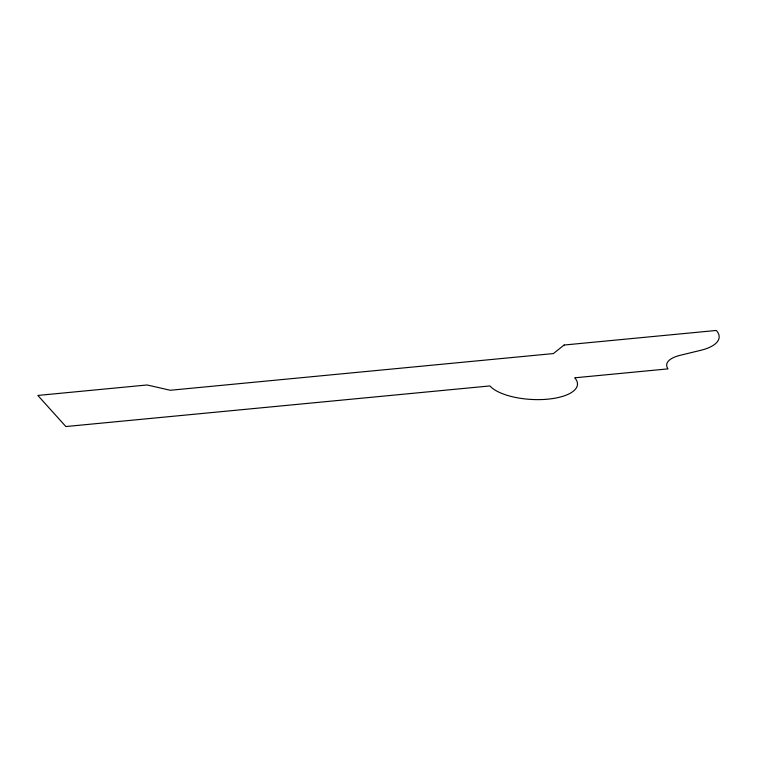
<?xml version="1.0" encoding="UTF-8"?>
<svg xmlns="http://www.w3.org/2000/svg" width="757" height="757" viewBox="0 0 757 757"><rect width="100%" height="100%" fill="white"/><g stroke="black" fill="none" stroke-linecap="round" stroke-linejoin="round"><path stroke-width="1.14" d="M564.116 345.031L553.386 353.566L170.287 390.262L147.104 384.972L37.85 395.438L65.859 426.541L489.902 385.928A45.231 17.6 3.2 0 0 547.869 399.157A45.231 17.6 3.2 0 0 574.705 377.809L667.996 368.877A33.639 13.087 3.2 0 1 680.24 355.288L700.594 350.349A46.045 17.922 3.2 0 0 716.311 330.459L564.116 345.031"/></g></svg>
